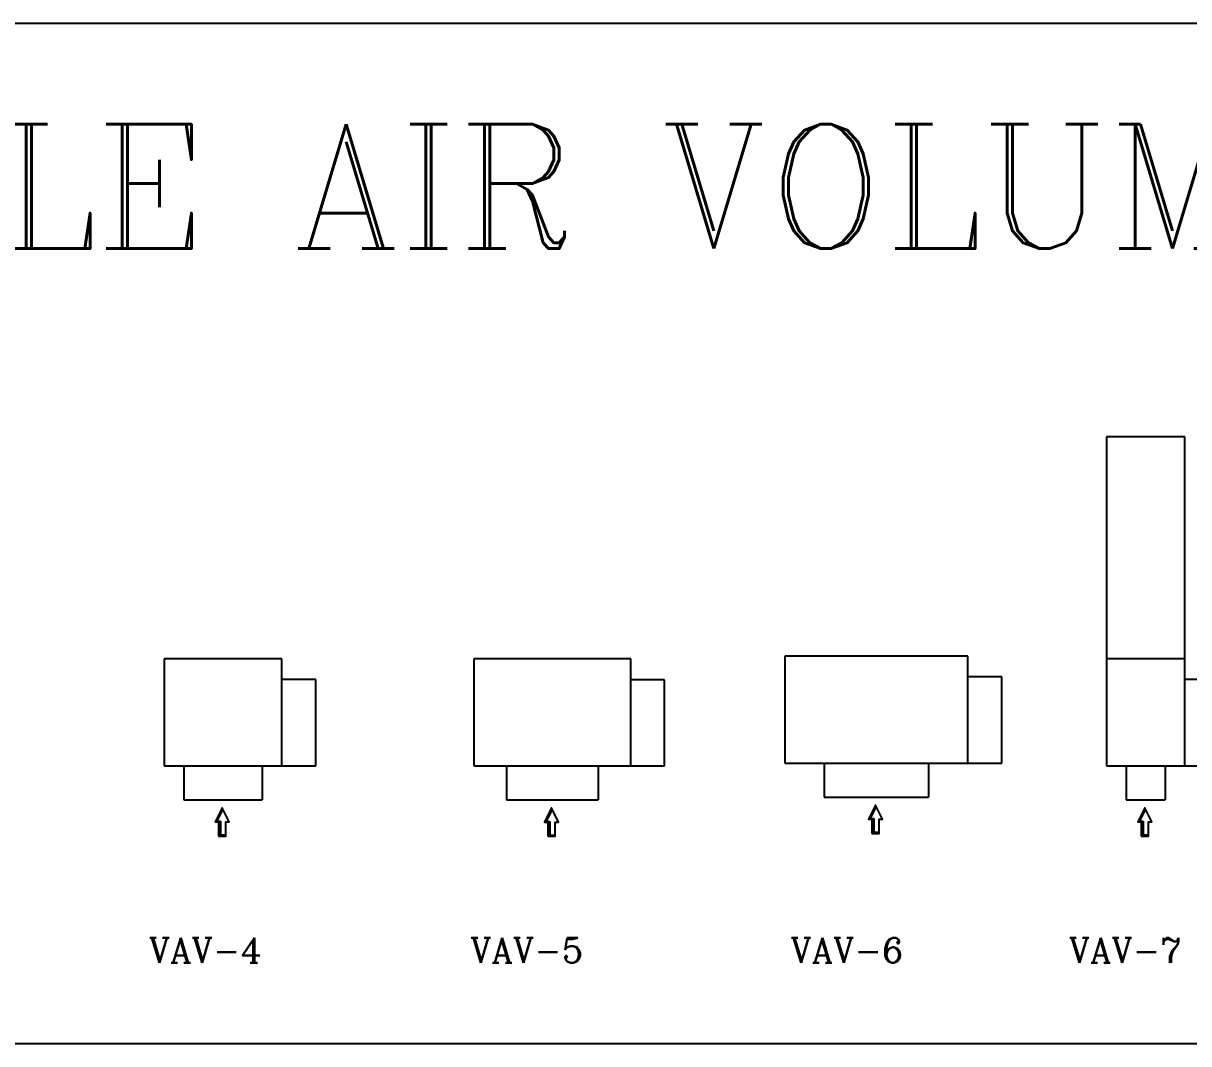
# Model space of a CAD drawing. Extents: x 462150 to 593348, y 35809 to 85242.
# Drawn here: x 519170 to 523632, y 71739 to 75646 of the extents above; entities that cross this region are included whole.
import ezdxf

# ---------------------------------------------------------------- set-up
doc = ezdxf.new("R2010")
doc.units = 0
doc.header["$LTSCALE"] = 500
doc.header["$MEASUREMENT"] = 0
for name, color, linetype in [('AC-VAV', 1, 'Continuous'), ('CCC-H-ARR', 1, 'Continuous'), ('H5-ROOF-1$0$M_ARR', 2, 'Continuous'), ('MH-VAV', 2, 'Continuous'), ('PL-W-TEXT', 7, 'Continuous'), ('support', 40, 'Continuous')]:
    doc.layers.add(name, color=color, linetype=linetype)
doc.styles.add('FF-LOOP', font='romanc.shx', dxfattribs={"height": 2})

# ---------------------------------------------------------------- blocks, each defined once
blk = doc.blocks.new('MH-VAV04')
at = {"layer": 'MH-VAV'}
for p, q in [((130, 225), (130, -225)), ((540, 225), (130, 225)), ((540, -225), (540, 225)), ((130, 150), (0, 150)), ((0, 150), (0, -150)), ((130, -150), (0, -150)), ((130, -225), (130, -355)), ((130, -225), (540, -225)), ((460, -355), (460, -225)), ((130, -355), (460, -355))]:
    blk.add_line(p, q, dxfattribs=at)
blk = doc.blocks.new('MH-VAV05')
at = {"layer": 'MH-VAV'}
for p, q in [((540, 300), (130, 300)), ((130, 300), (130, -300)), ((540, -300), (540, 300)), ((0, 175), (0, -175)), ((130, 175), (0, 175)), ((130, -175), (0, -175)), ((130, -300), (130, -430)), ((130, -300), (540, -300)), ((460, -430), (460, -300)), ((130, -430), (460, -430))]:
    blk.add_line(p, q, dxfattribs=at)
blk = doc.blocks.new('MH-VAV06')
at = {"layer": 'MH-VAV'}
for p, q in [((540, 350), (130, 350)), ((130, 350), (130, -350)), ((540, -350), (540, 350)), ((0, 200), (0, -200)), ((130, 200), (0, 200)), ((130, -200), (0, -200)), ((130, -350), (130, -480)), ((130, -350), (540, -350)), ((460, -480), (460, -350)), ((130, -480), (460, -480))]:
    blk.add_line(p, q, dxfattribs=at)
blk = doc.blocks.new('MH-VAV07')
at = {"layer": 'MH-VAV'}
for p, q in [((1390, 150), (130, 150)), ((130, 150), (130, -150)), ((540, -150), (540, 150)), ((1390, -150), (1390, 150)), ((130, 75), (0, 75)), ((0, 75), (0, -75)), ((130, -75), (0, -75)), ((130, -150), (1390, -150)), ((130, -150), (130, -280)), ((460, -280), (460, -150)), ((130, -280), (460, -280))]:
    blk.add_line(p, q, dxfattribs=at)
blk = doc.blocks.new('H5-ROOF-1$0$ARR00A')
at = {"layer": 'H5-ROOF-1$0$M_ARR'}
blk.add_lwpolyline([(-7, 0.88), (-7, -0.88), (-3.5, -0.88), (-3.5, -1.75), (0, 0), (-3.5, 1.75), (-3.5, 0.88)], close=True, dxfattribs=at)
blk = doc.blocks.new('A$C4D2D538E')
at = {"layer": 'support', "lineweight": -2}
blk.add_hatch(color=2, dxfattribs=at).paths.add_polyline_path([(0.012, 0.067), (0, 0.061), (0.123, 0), (0.123, 0.031), (0.245, 0.031), (0.245, 0.092), (0.235, 0.092), (0.235, 0.045), (0.117, 0.045), (0.117, 0.015)])
at = {"layer": 'support', "color": 2, "lineweight": -2}
for p, q in [((0.012, 0.067), (0.117, 0.015)), ((0.117, 0.045), (0.235, 0.045)), ((0.117, 0.015), (0.117, 0.045)), ((0.235, 0.045), (0.235, 0.092))]:
    blk.add_line(p, q, dxfattribs=at)
at = {"layer": 'support', "color": 2, "lineweight": -2, "xscale": 0.0349999999999966, "yscale": 0.0349999999999966, "zscale": 0.0349999999999966, "rotation": 180}
blk.add_blockref('H5-ROOF-1$0$ARR00A', (0, 0.061), dxfattribs=at)
blk = doc.blocks.new('ARR-SUP1')
at = {"layer": 'CCC-H-ARR', "xscale": 1125.000000000007, "yscale": 1125.000000000007, "zscale": 1125.000000000007}
blk.add_blockref('A$C4D2D538E', (-276, -69), dxfattribs=at)

msp = doc.modelspace()

# ---------------------------------------------------------------- linework, layer by layer
msp.add_lwpolyline([(516114.8, 75646.2), (529701.3, 75646.2), (529701.3, 71739.4), (516114.8, 71739.4)], close=True)

# ---------------------------------------------------------------- block references
at = {"layer": 'AC-VAV', "rotation": 90}
for name, p in [('MH-VAV07', (523466.9, 72673.2)), ('MH-VAV06', (522435.5, 72683.6)), ('MH-VAV04', (519934.1, 72673.2)), ('MH-VAV05', (521195.1, 72673))]:
    msp.add_blockref(name, p, dxfattribs=at)
at = {"layer": 'AC-VAV', "xscale": 0.3937007874483242, "yscale": 0.3937007874483242, "zscale": 0.3937007874483242, "rotation": 270}
for p in [(519931.3, 72534.1), (521192.3, 72533.8), (522432.7, 72544.5), (523464, 72534.1)]:
    msp.add_blockref('ARR-SUP1', p, dxfattribs=at)

# ---------------------------------------------------------------- texts
at = {"layer": 'PL-W-TEXT', "style": 'FF-LOOP'}
for s, height, p in [('VARIABLE AIR VOLUME (V.A.V)', 476.28, (516731.1, 74783.6, 0)), ('VAV-4', 95.26, (519650.1, 72049.5)), ('VAV-5', 95.26, (520880.7, 72049.5)), ('VAV-6', 95.26, (522106.6, 72049.5)), ('VAV-7', 95.26, (523172.1, 72049.5))]:
    msp.add_text(s, height=height, dxfattribs=at).set_placement(p)

doc.saveas('drawing.dxf')
